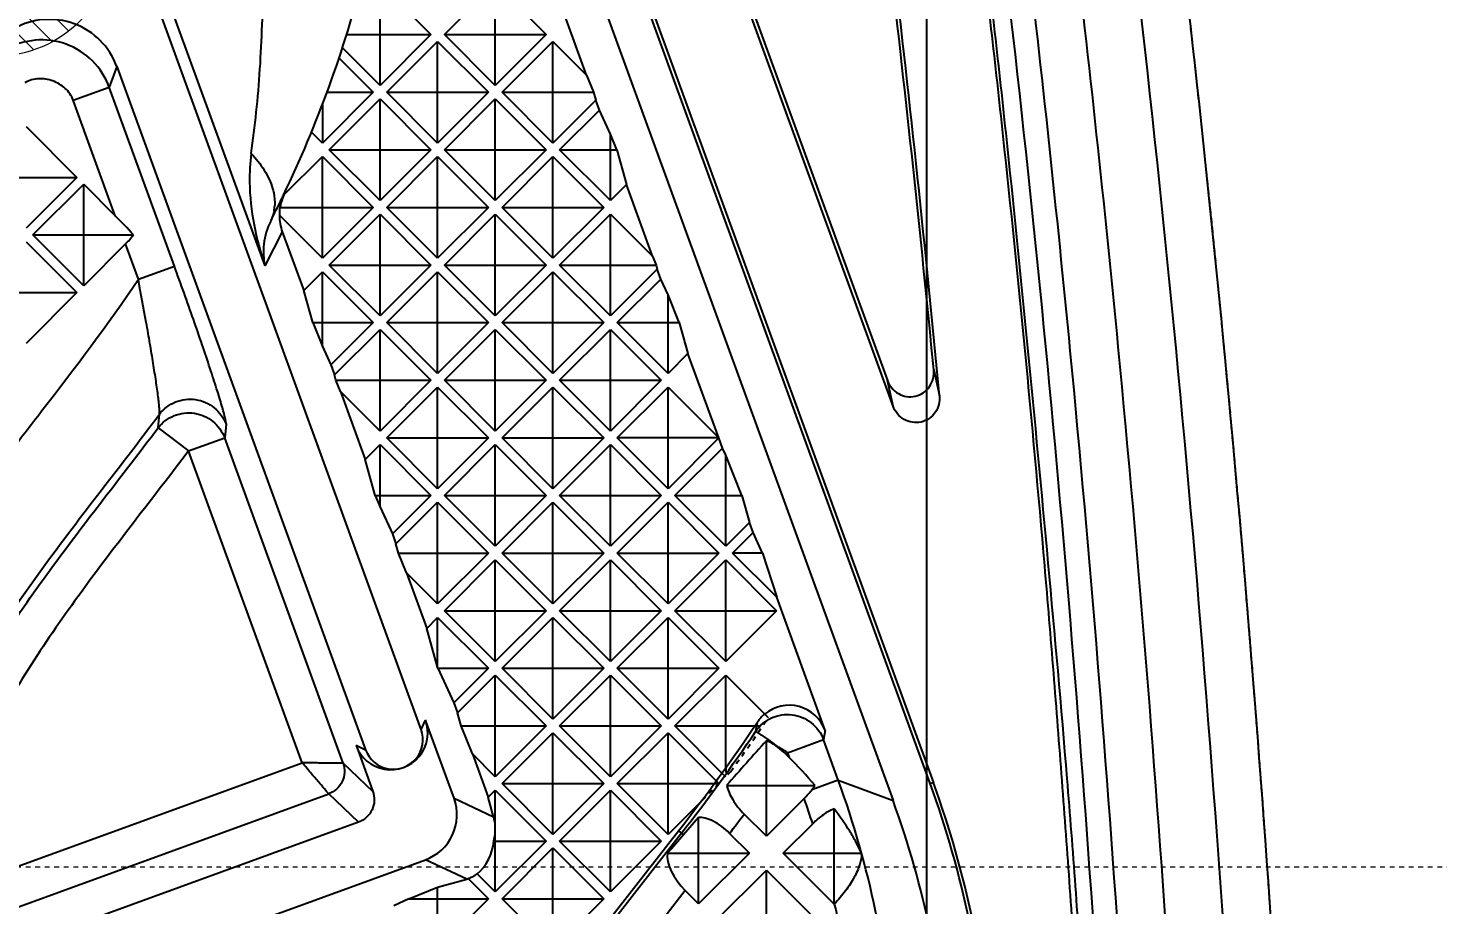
# Model space of a CAD drawing. Header units: millimetres. Extents: x 2089 to 2530, y 1631 to 2074.
# Drawn here: x 2273.68 to 2303.24, y 1834.78 to 1853.16 of the extents above; entities that cross this region are included whole.
import ezdxf

# ---------------------------------------------------------------- set-up
doc = ezdxf.new("R2010")
doc.units = ezdxf.units.MM
doc.linetypes.add('CENTER', pattern=[0.6, 0.375, -0.075, 0.075, -0.075])
doc.linetypes.add('HIDDEN', pattern=[0.2, 0.1, -0.1])
doc.layers.add('cool', color=153, linetype='HIDDEN', lineweight=9)
doc.layers.add('epin', color=13, linetype='Continuous', lineweight=9)
doc.layers.add('DEFAULT_2', color=8, linetype='HIDDEN')
doc.styles.get("Standard").update_dxf_attribs({"font": 'arial.ttf'})
doc.styles.add('TXT05', font='txt.shx', dxfattribs={"width": 0.5, "bigfont": 'gbcbig.shx'})
doc.dimstyles.new('副本 ISO-25-1', dxfattribs={"dimtxt": 5, "dimasz": 5, "dimexe": 0, "dimexo": 0, "dimgap": 0, "dimtad": 1, "dimtxsty": 'Standard', "dimcen": 0, "dimclrd": 4, "dimclre": 4, "dimclrt": 6, "dimazin": 0, "dimtfac": 1, "dimtofl": 0, "dimtmove": 0, "dimatfit": 3, "dimfxl": 0, "dimarcsym": 0})

# ---------------------------------------------------------------- blocks, each defined once
blk = doc.blocks.new('epin_ejp_5')
at = {"layer": 'epin'}
h = blk.add_hatch(dxfattribs=at)
h.set_pattern_fill('_ANSI31', color=123, scale=0.125, angle=90, style=0)
h.set_pattern_definition([(135, (997.232, -920.25403), (-0.280633, -0.280633), [])])
h.paths.add_polyline_path([(0, 2.5, 0.414214), (-2.5, 0), (0, 0)])
h.paths.add_polyline_path([(2.5, 0), (0, 0), (0, -2.5, 0.414214)])
at = {"layer": 'epin', "color": 1, "linetype": 'CENTER', "ltscale": 0.155494}
for p, q in [((0, -2.75), (0, 2.75)), ((-2.75, 0), (2.75, 0))]:
    blk.add_line(p, q, dxfattribs=at)
at = {"layer": 'epin'}
blk.add_circle((0, 0), 2.5, dxfattribs=at)
at = {"layer": 'epin', "color": 6, "style": 'TXT05', "width": 0.5}
blk.add_text('%%c5', height=1.75, dxfattribs=at).set_placement((0.1, 0.25))
blk = doc.blocks.new('3')
at = {"layer": 'cool', "ltscale": 0.932966}
blk.add_line((14.18, -452.331), (175.52, -452.331), dxfattribs=at)
blk = doc.blocks.new('*D112')
at = {"color": 4, "linetype": 'Continuous', "lineweight": -2, "transparency": 16777216}
for p, q in [((2271.884, 1855.077), (2330.286, 1855.077)), ((2330.286, 1855.077), (2340.286, 1849.8)), ((2340.286, 1849.8), (2359.434, 1849.8))]:
    blk.add_line(p, q, dxfattribs=at)
at = {"layer": 'Defpoints', "color": 0, "transparency": 16777216}
for p in [(2248.301, 1863.577), (2271.884, 1855.077), (2350.286, 1849.8)]:
    blk.add_point(p, dxfattribs=at)
at = {"color": 6, "transparency": 16777216, "insert": (2354.86, 1852.805), "char_height": 5, "attachment_point": 5}
blk.add_mtext('8,5', dxfattribs=at)
blk = doc.blocks.new('*D113')
at = {"color": 4, "linetype": 'Continuous', "lineweight": -2, "transparency": 16777216}
blk.add_line((2310.745, 1831.577), (2357.394, 1831.577), dxfattribs=at)
at = {"layer": 'Defpoints', "color": 0, "transparency": 16777216}
for p in [(2248.301, 1863.577), (2310.745, 1831.577), (2350.286, 1831.577)]:
    blk.add_point(p, dxfattribs=at)
at = {"color": 6, "transparency": 16777216, "insert": (2353.84, 1834.131), "char_height": 5, "attachment_point": 5}
blk.add_mtext('32', dxfattribs=at)
blk = doc.blocks.new('*D114')
at = {"color": 4, "linetype": 'Continuous', "lineweight": -2, "transparency": 16777216}
blk.add_line((2262.297, 1816.671), (2366.395, 1816.671), dxfattribs=at)
at = {"layer": 'Defpoints', "color": 0, "transparency": 16777216}
for p in [(2248.301, 1863.577), (2262.297, 1816.671), (2350.286, 1816.671)]:
    blk.add_point(p, dxfattribs=at)
at = {"color": 6, "transparency": 16777216, "insert": (2358.341, 1819.676), "char_height": 5, "attachment_point": 5}
blk.add_mtext('46,91', dxfattribs=at)
blk = doc.blocks.new('*D115')
at = {"color": 4, "linetype": 'Continuous', "lineweight": -2, "transparency": 16777216}
for p, q in [((2295.255, 1812.953), (2330.286, 1812.953)), ((2330.286, 1812.953), (2340.286, 1809.309)), ((2340.286, 1809.309), (2367.108, 1809.309))]:
    blk.add_line(p, q, dxfattribs=at)
at = {"layer": 'Defpoints', "color": 0, "transparency": 16777216}
for p in [(2248.301, 1863.577), (2295.255, 1812.953), (2350.286, 1809.309)]:
    blk.add_point(p, dxfattribs=at)
at = {"color": 6, "transparency": 16777216, "insert": (2358.697, 1812.314), "char_height": 5, "attachment_point": 5}
blk.add_mtext('50,62', dxfattribs=at)
blk = doc.blocks.new('*D116')
at = {"color": 4, "linetype": 'Continuous', "lineweight": -2, "transparency": 16777216}
blk.add_line((2290.511, 1800.174), (2363.281, 1800.174), dxfattribs=at)
at = {"layer": 'Defpoints', "color": 0, "transparency": 16777216}
for p in [(2248.301, 1863.577), (2290.511, 1800.174), (2350.286, 1800.174)]:
    blk.add_point(p, dxfattribs=at)
at = {"color": 6, "transparency": 16777216, "insert": (2356.784, 1803.179), "char_height": 5, "attachment_point": 5}
blk.add_mtext('63,4', dxfattribs=at)
blk = doc.blocks.new('*D117')
at = {"color": 4, "linetype": 'Continuous', "lineweight": -2, "transparency": 16777216}
blk.add_line((2251.051, 1791.891), (2367.128, 1791.891), dxfattribs=at)
at = {"layer": 'Defpoints', "color": 0, "transparency": 16777216}
for p in [(2248.301, 1863.577), (2251.051, 1791.891), (2350.286, 1791.891)]:
    blk.add_point(p, dxfattribs=at)
at = {"color": 6, "transparency": 16777216, "insert": (2358.707, 1794.896), "char_height": 5, "attachment_point": 5}
blk.add_mtext('71,69', dxfattribs=at)
blk = doc.blocks.new('*D118')
at = {"color": 4, "linetype": 'Continuous', "lineweight": -2, "transparency": 16777216}
for p, q in [((2276.562, 1791.129), (2330.286, 1791.129)), ((2330.286, 1791.129), (2340.286, 1785.096)), ((2340.286, 1785.096), (2367.155, 1785.096))]:
    blk.add_line(p, q, dxfattribs=at)
at = {"layer": 'Defpoints', "color": 0, "transparency": 16777216}
for p in [(2248.301, 1863.577), (2276.562, 1791.129), (2350.286, 1785.096)]:
    blk.add_point(p, dxfattribs=at)
at = {"color": 6, "transparency": 16777216, "insert": (2358.721, 1788.101), "char_height": 5, "attachment_point": 5}
blk.add_mtext('72,45', dxfattribs=at)
blk = doc.blocks.new('*D119')
at = {"color": 4, "linetype": 'Continuous', "lineweight": -2, "transparency": 16777216}
for p, q in [((2260.938, 1789.003), (2330.286, 1789.003)), ((2330.286, 1789.003), (2340.286, 1778.245)), ((2340.286, 1778.245), (2367.118, 1778.245))]:
    blk.add_line(p, q, dxfattribs=at)
at = {"layer": 'Defpoints', "color": 0, "transparency": 16777216}
for p in [(2248.301, 1863.577), (2260.938, 1789.003), (2350.286, 1778.245)]:
    blk.add_point(p, dxfattribs=at)
at = {"color": 6, "transparency": 16777216, "insert": (2358.702, 1781.24), "char_height": 5, "attachment_point": 5}
blk.add_mtext('74,57', dxfattribs=at)
blk = doc.blocks.new('*D120')
at = {"color": 4, "linetype": 'Continuous', "lineweight": -2, "transparency": 16777216}
blk.add_line((2270.301, 1764.577), (2357.459, 1764.577), dxfattribs=at)
at = {"layer": 'Defpoints', "color": 0, "transparency": 16777216}
for p in [(2248.301, 1863.577), (2270.301, 1764.577), (2350.286, 1764.577)]:
    blk.add_point(p, dxfattribs=at)
at = {"color": 6, "transparency": 16777216, "insert": (2353.873, 1767.13), "char_height": 5, "attachment_point": 5}
blk.add_mtext('99', dxfattribs=at)
blk = doc.blocks.new('*D121')
at = {"color": 4, "linetype": 'Continuous', "lineweight": -2, "transparency": 16777216}
blk.add_line((2321.607, 1749.577), (2360.842, 1749.577), dxfattribs=at)
at = {"layer": 'Defpoints', "color": 0, "transparency": 16777216}
for p in [(2248.301, 1863.577), (2321.607, 1749.577), (2350.286, 1749.577)]:
    blk.add_point(p, dxfattribs=at)
at = {"color": 6, "transparency": 16777216, "insert": (2355.564, 1752.087), "char_height": 5, "attachment_point": 5}
blk.add_mtext('114', dxfattribs=at)
blk = doc.blocks.new('*D122')
at = {"color": 4, "linetype": 'Continuous', "lineweight": -2, "transparency": 16777216}
blk.add_line((2324.901, 1733.577), (2360.846, 1733.577), dxfattribs=at)
at = {"layer": 'Defpoints', "color": 0, "transparency": 16777216}
for p in [(2248.301, 1863.577), (2324.901, 1733.577), (2350.286, 1733.577)]:
    blk.add_point(p, dxfattribs=at)
at = {"color": 6, "transparency": 16777216, "insert": (2355.566, 1736.132), "char_height": 5, "attachment_point": 5}
blk.add_mtext('130', dxfattribs=at)
blk = doc.blocks.new('*D85')
at = {"color": 4, "linetype": 'Continuous', "lineweight": -2, "transparency": 16777216}
blk.add_line((2292.521, 1859.356), (2292.521, 1692.341), dxfattribs=at)
at = {"layer": 'Defpoints', "color": 0, "transparency": 16777216}
for p in [(2248.301, 1863.577), (2292.521, 1859.356), (2292.521, 1709.364)]:
    blk.add_point(p, dxfattribs=at)
at = {"color": 6, "transparency": 16777216, "insert": (2289.516, 1700.853), "char_height": 5, "attachment_point": 5, "rotation": 90}
blk.add_mtext('44,22', dxfattribs=at)
blk = doc.blocks.new('*D87')
at = {"color": 4, "linetype": 'Continuous', "lineweight": -2, "transparency": 16777216}
for p, q in [((2293.526, 1812.016), (2293.526, 1729.364)), ((2293.526, 1729.364), (2301.15, 1719.364)), ((2301.15, 1719.364), (2301.15, 1692.29))]:
    blk.add_line(p, q, dxfattribs=at)
at = {"layer": 'Defpoints', "color": 0, "transparency": 16777216}
for p in [(2248.301, 1863.577), (2293.526, 1812.016), (2301.15, 1709.364)]:
    blk.add_point(p, dxfattribs=at)
at = {"color": 6, "transparency": 16777216, "insert": (2298.145, 1700.827), "char_height": 5, "attachment_point": 5, "rotation": 90}
blk.add_mtext('45,23', dxfattribs=at)
blk = doc.blocks.new('*D88')
at = {"color": 4, "linetype": 'Continuous', "lineweight": -2, "transparency": 16777216}
for p, q in [((2290.511, 1798.296), (2290.511, 1729.364)), ((2290.511, 1729.364), (2287.247, 1719.364)), ((2287.247, 1719.364), (2287.247, 1693.255))]:
    blk.add_line(p, q, dxfattribs=at)
at = {"layer": 'Defpoints', "color": 0, "transparency": 16777216}
for p in [(2248.301, 1863.577), (2290.511, 1798.296), (2287.247, 1709.364)]:
    blk.add_point(p, dxfattribs=at)
at = {"color": 6, "transparency": 16777216, "insert": (2284.242, 1701.31), "char_height": 5, "attachment_point": 5, "rotation": 90}
blk.add_mtext('42,21', dxfattribs=at)
blk = doc.blocks.new('*D129')
at = {"color": 4, "linetype": 'Continuous', "lineweight": -2, "transparency": 16777216}
for p, q in [((2273.262, 1791.129), (2273.262, 1729.364)), ((2273.262, 1729.364), (2281.678, 1719.364)), ((2281.678, 1719.364), (2281.678, 1692.41))]:
    blk.add_line(p, q, dxfattribs=at)
at = {"layer": 'Defpoints', "color": 0, "transparency": 16777216}
for p in [(2248.301, 1863.577), (2273.262, 1791.129), (2281.678, 1709.364)]:
    blk.add_point(p, dxfattribs=at)
at = {"color": 6, "transparency": 16777216, "insert": (2278.674, 1700.887), "char_height": 5, "attachment_point": 5, "rotation": 90}
blk.add_mtext('24,96', dxfattribs=at)
blk = doc.blocks.new('*D89')
at = {"color": 4, "linetype": 'Continuous', "lineweight": -2, "transparency": 16777216}
blk.add_line((2318.301, 1726.977), (2318.301, 1701.815), dxfattribs=at)
at = {"layer": 'Defpoints', "color": 0, "transparency": 16777216}
for p in [(2248.301, 1863.577), (2318.301, 1726.977), (2318.301, 1708.919)]:
    blk.add_point(p, dxfattribs=at)
at = {"color": 6, "transparency": 16777216, "insert": (2315.748, 1705.367), "char_height": 5, "attachment_point": 5, "rotation": 90}
blk.add_mtext('70', dxfattribs=at)

msp = doc.modelspace()

# ---------------------------------------------------------------- linework, layer by layer
at = {"color": 7, "linetype": 'Continuous'}
for p, q in [((2291.82, 1845.238), (2280.745, 1875.666)), ((2280.811, 1875.69), (2291.698, 1845.778)), ((2292.595, 1837.326), (2278.893, 1874.972)), ((2278.959, 1874.996), (2292.664, 1837.34)), ((2278.09, 1874.679), (2291.817, 1836.966)), ((2273.269, 1862.954), (2278.647, 1848.179)), ((2281.923, 1838.46), (2273.025, 1862.909)), ((2281.06, 1851.964), (2281.06, 1854.096)), ((2281.06, 1854.096), (2282.126, 1853.03)), ((2282.41, 1853.03), (2283.476, 1854.096)), ((2283.476, 1851.964), (2283.476, 1854.096)), ((2283.476, 1854.096), (2284.542, 1853.03)), ((2285.392, 1852.18), (2284.938, 1853.427)), ((2280.361, 1853.03), (2282.126, 1853.03)), ((2282.126, 1853.03), (2281.06, 1851.964)), ((2282.41, 1853.03), (2284.542, 1853.03)), ((2283.476, 1851.964), (2282.41, 1853.03)), ((2284.542, 1853.03), (2283.476, 1851.964)), ((2281.06, 1851.964), (2280.272, 1852.752)), ((2281.202, 1851.822), (2282.268, 1852.888)), ((2282.268, 1850.756), (2282.268, 1852.888)), ((2282.268, 1852.888), (2283.334, 1851.822)), ((2283.618, 1851.822), (2284.684, 1852.888)), ((2284.684, 1850.756), (2284.684, 1852.888)), ((2284.684, 1852.888), (2285.392, 1852.18)), ((2275.541, 1852.359), (2275.383, 1851.928)), ((2275.541, 1852.358), (2280.754, 1838.035)), ((2280.202, 1852.538), (2280.917, 1851.822)), ((2285.392, 1852.18), (2285.536, 1851.822)), ((2274.628, 1851.653), (2275.383, 1851.928)), ((2276.748, 1848.177), (2275.383, 1851.928)), ((2280.917, 1851.822), (2279.852, 1850.756)), ((2279.95, 1851.822), (2280.917, 1851.822)), ((2281.202, 1851.822), (2283.334, 1851.822)), ((2282.268, 1850.756), (2281.202, 1851.822)), ((2283.334, 1851.822), (2282.268, 1850.756)), ((2283.618, 1851.822), (2285.536, 1851.822)), ((2284.684, 1850.756), (2283.618, 1851.822)), ((2285.536, 1851.822), (2285.583, 1851.655)), ((2275.509, 1849.232), (2274.628, 1851.653)), ((2279.852, 1851.561), (2279.852, 1850.756)), ((2279.994, 1850.614), (2281.06, 1851.68)), ((2281.06, 1849.548), (2281.06, 1851.68)), ((2281.06, 1851.68), (2282.126, 1850.614)), ((2282.41, 1850.614), (2283.476, 1851.68)), ((2283.476, 1849.548), (2283.476, 1851.68)), ((2283.476, 1851.68), (2284.542, 1850.614)), ((2285.583, 1851.655), (2284.684, 1850.756)), ((2284.826, 1850.614), (2285.659, 1851.447)), ((2285.659, 1851.447), (2285.583, 1851.655)), ((2285.892, 1850.94), (2285.659, 1851.447)), ((2273.639, 1851.102), (2274.705, 1850.036)), ((2279.852, 1850.756), (2279.623, 1850.984)), ((2285.892, 1849.548), (2285.892, 1850.94)), ((2286.024, 1850.614), (2285.892, 1850.94)), ((2279.994, 1850.614), (2282.126, 1850.614)), ((2281.06, 1849.548), (2279.994, 1850.614)), ((2282.126, 1850.614), (2281.06, 1849.548)), ((2282.41, 1850.614), (2284.542, 1850.614)), ((2283.476, 1849.548), (2282.41, 1850.614)), ((2284.542, 1850.614), (2283.476, 1849.548)), ((2284.826, 1850.614), (2286.024, 1850.614)), ((2285.892, 1849.548), (2284.826, 1850.614)), ((2286.024, 1850.614), (2286.228, 1849.884)), ((2279.035, 1849.661), (2279.852, 1850.472)), ((2279.852, 1848.34), (2279.852, 1850.472)), ((2279.852, 1850.472), (2280.917, 1849.406)), ((2281.202, 1849.406), (2282.268, 1850.472)), ((2282.268, 1848.34), (2282.268, 1850.472)), ((2282.268, 1850.472), (2283.334, 1849.406)), ((2283.618, 1849.406), (2284.684, 1850.472)), ((2284.684, 1848.34), (2284.684, 1850.472)), ((2284.684, 1850.472), (2285.75, 1849.406)), ((2272.573, 1850.036), (2274.705, 1850.036)), ((2274.705, 1850.036), (2273.639, 1848.97)), ((2273.782, 1848.828), (2274.847, 1849.894)), ((2274.847, 1847.762), (2274.847, 1849.894)), ((2274.847, 1849.894), (2275.509, 1849.232)), ((2286.228, 1849.884), (2285.892, 1849.548)), ((2286.775, 1848.381), (2286.228, 1849.884)), ((2278.96, 1849.406), (2280.917, 1849.406)), ((2280.917, 1849.406), (2279.852, 1848.34)), ((2281.202, 1849.406), (2283.334, 1849.406)), ((2282.268, 1848.34), (2281.202, 1849.406)), ((2283.334, 1849.406), (2282.268, 1848.34)), ((2283.618, 1849.406), (2285.75, 1849.406)), ((2284.684, 1848.34), (2283.618, 1849.406)), ((2285.75, 1849.406), (2284.684, 1848.34)), ((2279.852, 1848.34), (2278.951, 1849.241)), ((2279.994, 1848.198), (2281.06, 1849.264)), ((2281.06, 1847.132), (2281.06, 1849.264)), ((2281.06, 1849.264), (2282.126, 1848.198)), ((2282.41, 1848.198), (2283.476, 1849.264)), ((2283.476, 1847.132), (2283.476, 1849.264)), ((2283.476, 1849.264), (2284.542, 1848.198)), ((2284.826, 1848.198), (2285.892, 1849.264)), ((2285.892, 1847.132), (2285.892, 1849.264)), ((2285.892, 1849.264), (2286.775, 1848.381)), ((2273.782, 1848.828), (2275.892, 1848.828)), ((2274.847, 1847.762), (2273.782, 1848.828)), ((2279.012, 1848.897), (2278.647, 1848.179)), ((2279.012, 1848.897), (2279.46, 1847.665)), ((2273.639, 1848.686), (2274.705, 1847.62)), ((2275.725, 1848.64), (2274.847, 1847.762)), ((2275.993, 1847.902), (2275.725, 1848.64)), ((2275.993, 1847.902), (2276.748, 1848.177)), ((2279.994, 1848.198), (2282.126, 1848.198)), ((2281.06, 1847.132), (2279.994, 1848.198)), ((2282.126, 1848.198), (2281.06, 1847.132)), ((2282.41, 1848.198), (2284.542, 1848.198)), ((2283.476, 1847.132), (2282.41, 1848.198)), ((2284.542, 1848.198), (2283.476, 1847.132)), ((2284.826, 1848.198), (2286.849, 1848.198)), ((2285.892, 1847.132), (2284.826, 1848.198)), ((2286.775, 1848.381), (2286.849, 1848.198)), ((2286.849, 1848.198), (2286.873, 1848.113)), ((2279.46, 1847.665), (2279.852, 1848.056)), ((2279.852, 1846.488), (2279.852, 1848.056)), ((2279.852, 1848.056), (2280.917, 1846.99)), ((2281.202, 1846.99), (2282.268, 1848.056)), ((2282.268, 1845.924), (2282.268, 1848.056)), ((2282.268, 1848.056), (2283.334, 1846.99)), ((2283.618, 1846.99), (2284.684, 1848.056)), ((2284.684, 1845.924), (2284.684, 1848.056)), ((2284.684, 1848.056), (2285.75, 1846.99)), ((2286.873, 1848.113), (2285.892, 1847.132)), ((2286.034, 1846.99), (2286.948, 1847.904)), ((2286.948, 1847.904), (2286.873, 1848.113)), ((2287.1, 1847.575), (2286.948, 1847.904)), ((2272.573, 1847.62), (2274.705, 1847.62)), ((2274.705, 1847.62), (2273.639, 1846.554)), ((2279.649, 1846.99), (2279.46, 1847.665)), ((2287.1, 1845.924), (2287.1, 1847.575)), ((2287.336, 1846.99), (2287.1, 1847.575)), ((2279.649, 1846.99), (2280.917, 1846.99)), ((2279.649, 1846.99), (2279.852, 1846.488)), ((2280.917, 1846.99), (2280.029, 1846.102)), ((2281.202, 1846.99), (2283.334, 1846.99)), ((2282.268, 1845.924), (2281.202, 1846.99)), ((2283.334, 1846.99), (2282.268, 1845.924)), ((2283.618, 1846.99), (2285.75, 1846.99)), ((2284.684, 1845.924), (2283.618, 1846.99)), ((2285.75, 1846.99), (2284.684, 1845.924)), ((2286.034, 1846.99), (2287.336, 1846.99)), ((2287.1, 1845.924), (2286.034, 1846.99)), ((2287.336, 1846.99), (2287.517, 1846.341)), ((2280.105, 1845.893), (2281.06, 1846.848)), ((2281.06, 1844.716), (2281.06, 1846.848)), ((2281.06, 1846.848), (2282.126, 1845.782)), ((2282.41, 1845.782), (2283.476, 1846.848)), ((2283.476, 1844.716), (2283.476, 1846.848)), ((2283.476, 1846.848), (2284.542, 1845.782)), ((2284.826, 1845.782), (2285.892, 1846.848)), ((2285.892, 1844.716), (2285.892, 1846.848)), ((2285.892, 1846.848), (2286.958, 1845.782)), ((2279.852, 1846.488), (2280.029, 1846.102)), ((2287.517, 1846.341), (2287.1, 1845.924)), ((2288.162, 1844.575), (2287.517, 1846.341)), ((2280.029, 1846.102), (2280.105, 1845.893)), ((2280.136, 1845.782), (2280.105, 1845.893)), ((2292.67, 1845.998), (2292.792, 1845.457)), ((2280.136, 1845.782), (2282.126, 1845.782)), ((2280.233, 1845.543), (2280.136, 1845.782)), ((2281.06, 1844.716), (2280.233, 1845.543)), ((2280.233, 1845.543), (2280.75, 1844.122)), ((2282.126, 1845.782), (2281.06, 1844.716)), ((2281.202, 1844.574), (2282.268, 1845.64)), ((2282.268, 1843.508), (2282.268, 1845.64)), ((2282.268, 1845.64), (2283.334, 1844.574)), ((2282.41, 1845.782), (2284.542, 1845.782)), ((2283.476, 1844.716), (2282.41, 1845.782)), ((2284.542, 1845.782), (2283.476, 1844.716)), ((2283.618, 1844.574), (2284.684, 1845.64)), ((2284.684, 1843.508), (2284.684, 1845.64)), ((2284.684, 1845.64), (2285.75, 1844.574)), ((2284.826, 1845.782), (2286.958, 1845.782)), ((2285.892, 1844.716), (2284.826, 1845.782)), ((2286.958, 1845.782), (2285.892, 1844.716)), ((2286.034, 1844.574), (2287.1, 1845.64)), ((2287.1, 1843.508), (2287.1, 1845.64)), ((2287.1, 1845.64), (2288.162, 1844.575)), ((2291.82, 1845.238), (2291.698, 1845.778)), ((2276.407, 1844.783), (2276.434, 1845.068)), ((2276.407, 1844.783), (2277.048, 1844.299)), ((2277.831, 1844.861), (2277.803, 1844.574)), ((2277.048, 1844.299), (2277.803, 1844.574)), ((2280.286, 1837.75), (2277.803, 1844.574)), ((2280.75, 1844.122), (2281.06, 1844.432)), ((2281.06, 1843.122), (2281.06, 1844.432)), ((2281.06, 1844.432), (2282.126, 1843.366)), ((2281.202, 1844.574), (2283.334, 1844.574)), ((2282.268, 1843.508), (2281.202, 1844.574)), ((2283.334, 1844.574), (2282.268, 1843.508)), ((2282.41, 1843.366), (2283.476, 1844.432)), ((2283.476, 1842.3), (2283.476, 1844.432)), ((2283.476, 1844.432), (2284.542, 1843.366)), ((2283.618, 1844.574), (2285.75, 1844.574)), ((2284.684, 1843.508), (2283.618, 1844.574)), ((2285.75, 1844.574), (2284.684, 1843.508)), ((2284.826, 1843.366), (2285.892, 1844.432)), ((2285.892, 1842.3), (2285.892, 1844.432)), ((2285.892, 1844.432), (2286.958, 1843.366)), ((2288.163, 1844.576), (2286.034, 1844.574)), ((2287.1, 1843.508), (2286.034, 1844.574)), ((2288.162, 1844.575), (2287.1, 1843.508)), ((2287.242, 1843.366), (2288.238, 1844.361)), ((2288.238, 1844.361), (2288.162, 1844.575)), ((2288.308, 1844.209), (2288.238, 1844.361)), ((2279.428, 1837.759), (2277.048, 1844.299)), ((2280.961, 1843.366), (2280.75, 1844.122)), ((2288.308, 1842.3), (2288.308, 1844.209)), ((2288.648, 1843.366), (2288.308, 1844.209)), ((2280.961, 1843.366), (2282.126, 1843.366)), ((2280.961, 1843.366), (2281.06, 1843.122)), ((2282.126, 1843.366), (2281.319, 1842.559)), ((2281.395, 1842.35), (2282.268, 1843.223)), ((2282.268, 1841.091), (2282.268, 1843.223)), ((2282.268, 1843.223), (2283.334, 1842.157)), ((2282.41, 1843.366), (2284.542, 1843.366)), ((2283.476, 1842.3), (2282.41, 1843.366)), ((2284.542, 1843.366), (2283.476, 1842.3)), ((2283.618, 1842.157), (2284.684, 1843.223)), ((2284.684, 1841.091), (2284.684, 1843.223)), ((2284.684, 1843.223), (2285.75, 1842.157)), ((2284.826, 1843.366), (2286.958, 1843.366)), ((2285.892, 1842.3), (2284.826, 1843.366)), ((2286.958, 1843.366), (2285.892, 1842.3)), ((2286.034, 1842.157), (2287.1, 1843.223)), ((2287.1, 1841.091), (2287.1, 1843.223)), ((2287.1, 1843.223), (2288.166, 1842.157)), ((2287.242, 1843.366), (2288.648, 1843.366)), ((2288.308, 1842.3), (2287.242, 1843.366)), ((2288.648, 1843.366), (2288.807, 1842.798)), ((2281.06, 1843.122), (2281.319, 1842.559)), ((2281.319, 1842.559), (2281.395, 1842.35)), ((2288.807, 1842.798), (2288.308, 1842.3)), ((2288.45, 1842.157), (2288.883, 1842.59)), ((2288.883, 1842.59), (2288.807, 1842.798)), ((2289.082, 1842.157), (2288.883, 1842.59)), ((2281.449, 1842.157), (2281.395, 1842.35)), ((2281.449, 1842.157), (2283.334, 1842.157)), ((2281.615, 1841.744), (2281.449, 1842.157)), ((2283.334, 1842.157), (2282.268, 1841.091)), ((2282.41, 1840.949), (2283.476, 1842.015)), ((2283.476, 1839.883), (2283.476, 1842.015)), ((2283.476, 1842.015), (2284.542, 1840.949)), ((2283.618, 1842.157), (2285.75, 1842.157)), ((2284.684, 1841.091), (2283.618, 1842.157)), ((2285.75, 1842.157), (2284.684, 1841.091)), ((2284.826, 1840.949), (2285.892, 1842.015)), ((2285.892, 1839.883), (2285.892, 1842.015)), ((2285.892, 1842.015), (2286.958, 1840.949)), ((2286.034, 1842.157), (2288.166, 1842.157)), ((2287.1, 1841.091), (2286.034, 1842.157)), ((2288.166, 1842.157), (2287.1, 1841.091)), ((2287.242, 1840.949), (2288.308, 1842.015)), ((2288.308, 1839.883), (2288.308, 1842.015)), ((2288.308, 1842.015), (2289.374, 1840.949)), ((2289.082, 1842.157), (2288.45, 1842.157)), ((2289.378, 1841.23), (2288.45, 1842.157)), ((2289.082, 1842.157), (2289.378, 1841.23)), ((2282.268, 1841.091), (2281.615, 1841.744)), ((2281.615, 1841.744), (2282.039, 1840.579)), ((2290.394, 1838.438), (2289.378, 1841.23)), ((2282.039, 1840.579), (2282.268, 1840.807)), ((2282.268, 1839.763), (2282.268, 1840.807)), ((2282.268, 1840.807), (2283.334, 1839.741)), ((2282.41, 1840.949), (2284.542, 1840.949)), ((2283.476, 1839.883), (2282.41, 1840.949)), ((2284.542, 1840.949), (2283.476, 1839.883)), ((2283.618, 1839.741), (2284.684, 1840.807)), ((2284.684, 1838.675), (2284.684, 1840.807)), ((2284.684, 1840.807), (2285.75, 1839.741)), ((2284.826, 1840.949), (2286.958, 1840.949)), ((2285.892, 1839.883), (2284.826, 1840.949)), ((2286.958, 1840.949), (2285.892, 1839.883)), ((2286.034, 1839.741), (2287.1, 1840.807)), ((2287.1, 1838.675), (2287.1, 1840.807)), ((2287.1, 1840.807), (2288.166, 1839.741)), ((2287.242, 1840.949), (2289.374, 1840.949)), ((2288.308, 1839.883), (2287.242, 1840.949)), ((2289.374, 1840.949), (2288.308, 1839.883)), ((2282.268, 1839.763), (2282.039, 1840.579)), ((2282.275, 1839.741), (2282.268, 1839.763)), ((2282.275, 1839.741), (2283.334, 1839.741)), ((2282.275, 1839.741), (2282.608, 1839.016)), ((2283.334, 1839.741), (2282.608, 1839.016)), ((2283.618, 1839.741), (2285.75, 1839.741)), ((2284.684, 1838.675), (2283.618, 1839.741)), ((2285.75, 1839.741), (2284.684, 1838.675)), ((2286.034, 1839.741), (2288.166, 1839.741)), ((2287.1, 1838.675), (2286.034, 1839.741)), ((2288.166, 1839.741), (2287.1, 1838.675)), ((2282.684, 1838.807), (2283.476, 1839.599)), ((2283.476, 1837.467), (2283.476, 1839.599)), ((2283.476, 1839.599), (2284.542, 1838.533)), ((2284.826, 1838.533), (2285.892, 1839.599)), ((2285.892, 1837.467), (2285.892, 1839.599)), ((2285.892, 1839.599), (2286.958, 1838.533)), ((2287.242, 1838.533), (2288.308, 1839.599)), ((2288.308, 1837.654), (2288.308, 1839.599)), ((2288.308, 1839.599), (2289.126, 1838.781)), ((2282.608, 1839.016), (2282.684, 1838.807)), ((2282.761, 1838.533), (2282.684, 1838.807)), ((2281.923, 1838.46), (2282.015, 1838.657)), ((2282.613, 1837.015), (2282.015, 1838.657)), ((2282.761, 1838.533), (2284.542, 1838.533)), ((2282.998, 1837.945), (2282.761, 1838.533)), ((2284.542, 1838.533), (2283.476, 1837.467)), ((2284.826, 1838.533), (2286.958, 1838.533)), ((2285.892, 1837.467), (2284.826, 1838.533)), ((2286.958, 1838.533), (2285.892, 1837.467)), ((2287.242, 1838.533), (2288.919, 1838.533)), ((2288.23, 1837.545), (2287.242, 1838.533)), ((2288.939, 1838.423), (2288.972, 1838.611)), ((2290.394, 1838.438), (2290.359, 1838.246)), ((2280.557, 1838.127), (2280.754, 1838.035)), ((2280.557, 1838.127), (2280.909, 1837.16)), ((2283.618, 1837.325), (2284.684, 1838.391)), ((2284.684, 1836.259), (2284.684, 1838.391)), ((2284.684, 1838.391), (2285.75, 1837.325)), ((2286.034, 1837.325), (2287.1, 1838.391)), ((2287.1, 1836.259), (2287.1, 1838.391)), ((2287.1, 1838.391), (2288.111, 1837.38)), ((2289.161, 1836.22), (2289.161, 1838.224)), ((2289.604, 1837.972), (2290.359, 1838.246)), ((2290.668, 1837.397), (2290.359, 1838.246)), ((2283.476, 1837.467), (2282.998, 1837.945)), ((2282.998, 1837.945), (2283.329, 1837.036)), ((2289.579, 1837.934), (2289.604, 1837.972)), ((2289.579, 1837.934), (2289.641, 1837.872)), ((2289.604, 1837.972), (2289.641, 1837.872)), ((2272.921, 1835.39), (2279.428, 1837.759)), ((2280.286, 1837.75), (2280.909, 1837.16)), ((2283.618, 1837.325), (2285.75, 1837.325)), ((2284.684, 1836.259), (2283.618, 1837.325)), ((2285.75, 1837.325), (2284.684, 1836.259)), ((2286.034, 1837.325), (2288.071, 1837.325)), ((2287.1, 1836.259), (2286.034, 1837.325)), ((2288.329, 1837.286), (2290.183, 1837.286)), ((2290.668, 1837.397), (2290.116, 1837.196)), ((2290.668, 1837.397), (2291.817, 1836.966)), ((2292.664, 1837.34), (2292.595, 1837.326)), ((2273.195, 1834.637), (2279.985, 1837.109)), ((2280.61, 1836.516), (2279.985, 1837.109)), ((2282.613, 1837.015), (2283.443, 1836.628)), ((2283.329, 1837.036), (2283.476, 1837.183)), ((2283.443, 1836.628), (2283.329, 1837.036)), ((2283.476, 1836.433), (2283.476, 1837.183)), ((2283.476, 1837.183), (2284.542, 1836.117)), ((2284.826, 1836.117), (2285.892, 1837.183)), ((2285.892, 1835.051), (2285.892, 1837.183)), ((2285.892, 1837.183), (2286.958, 1836.117)), ((2287.799, 1836.958), (2287.1, 1836.259)), ((2289.953, 1837.012), (2289.161, 1836.22)), ((2289.161, 1836.22), (2288.695, 1836.686)), ((2290.584, 1834.799), (2290.582, 1836.794)), ((2280.61, 1836.516), (2271.307, 1833.13)), ((2287.74, 1836.613), (2287.424, 1836.251)), ((2287.74, 1834.799), (2287.74, 1836.613)), ((2289.516, 1835.864), (2290.134, 1836.482)), ((2280.742, 1827.913), (2287.32, 1836.332)), ((2287.382, 1836.284), (2280.804, 1827.865)), ((2283.446, 1836.117), (2284.542, 1836.117)), ((2283.476, 1835.051), (2283.476, 1836.308)), ((2284.542, 1836.117), (2283.476, 1835.051)), ((2284.826, 1836.117), (2286.958, 1836.117)), ((2285.892, 1835.051), (2284.826, 1836.117)), ((2286.958, 1836.117), (2285.892, 1835.051)), ((2287.32, 1836.332), (2287.424, 1836.251)), ((2288.391, 1836.279), (2288.806, 1835.864)), ((2283.618, 1834.909), (2284.684, 1835.975)), ((2284.684, 1833.843), (2284.684, 1835.975)), ((2284.684, 1835.975), (2285.75, 1834.909)), ((2287.09, 1835.864), (2288.806, 1835.864)), ((2288.806, 1835.864), (2287.74, 1834.799)), ((2289.516, 1835.864), (2291.152, 1835.864)), ((2290.586, 1834.797), (2289.516, 1835.864)), ((2273.201, 1832.521), (2282.013, 1835.728)), ((2282.881, 1835.323), (2282.013, 1835.728)), ((2288.095, 1834.443), (2289.161, 1835.509)), ((2289.161, 1833.377), (2289.161, 1835.509)), ((2289.161, 1835.509), (2290.227, 1834.443)), ((2282.268, 1835.151), (2282.881, 1835.323)), ((2282.911, 1835.332), (2283.334, 1834.909)), ((2283.476, 1835.051), (2283.098, 1835.429)), ((2281.667, 1834.909), (2281.348, 1834.762)), ((2281.667, 1834.909), (2282.268, 1835.151)), ((2281.667, 1834.909), (2283.334, 1834.909)), ((2282.268, 1833.843), (2282.268, 1835.151)), ((2283.334, 1834.909), (2282.268, 1833.843)), ((2287.46, 1835.079), (2282.92, 1829.268)), ((2283.618, 1834.909), (2285.75, 1834.909)), ((2284.684, 1833.843), (2283.618, 1834.909)), ((2285.75, 1834.909), (2284.684, 1833.843)), ((2287.74, 1834.799), (2287.46, 1835.079))]:
    msp.add_line(p, q, dxfattribs=at)
for centre, radius, start, end in [((1900.438, 1808.389), 394.031, 5.47709, 6.72613), ((1900.438, 1808.389), 394.101, 5.39708, 6.73558), ((2256.497, 1860.474), 24.998, 334.3705, 345.6736), ((2274.126, 1851.845), 1.505, 19.9515, 119.3949), ((2273.967, 1851.41), 1.508, 20.068, 120.1894), ((2256.497, 1860.474), 24.998, 332.9904, 334.1906), ((2277.957, 1849.493), 0.896, 349.7808, 356.8892), ((2268.136, 1841.876), 10.416, 41.8735, 44.9355), ((2279.96, 1849.241), 1.009, 180.0344, 200.0047), ((2274.251, 1850.11), 2.082, 315.0667, 321.9947), ((2289.645, 1838.158), 0.812, 129.7909, 146.0749), ((2289.639, 1838.164), 0.803, 19.92, 129.7728), ((2281.286, 1838.391), 0.776, 199.9861, 20.0708), ((2281.339, 1838.247), 0.622, 199.9445, 20.0732), ((2256.415, 1860.478), 39.219, 321.9997, 326.1123), ((2256.415, 1860.478), 39.297, 321.9997, 325.8583), ((2389.249, 1748.581), 134.363, 138.1513, 138.68594), ((2288.463, 1838.498), 2.104, 321.7962, 324.837), ((2271.785, 1830.525), 20.095, 3.6868, 19.9981), ((2272.799, 1830.118), 21.068, 3.6467, 20.0067), ((2272.859, 1830.13), 21.077, 3.6509, 20.0031), ((2281.67, 1836.671), 1.004, 289.9804, 20.0196), ((2288.473, 1838.489), 2.091, 315.0704, 321.8125), ((2271.784, 1830.523), 19.293, 17.9905, 19.6535), ((2272.935, 1830.093), 20.094, 3.6556, 20.0018), ((2256.415, 1860.478), 40.101, 322.8823, 323.6077)]:
    msp.add_arc(centre, radius, start, end, dxfattribs=at)
for centre, major_axis, ratio, start_param, end_param in [((2279.922, 1849.175), (-0.809, 0.601), 0.894478, 6.727577, 6.9058), ((2289.966, 1836.978), (-1.356, 1.598), 0.174176, -1.525784, -1.131051), ((2282.54, 1836.265), (0.589, 0.819), 0.891339, -0.827112, -0.61911), ((2282.385, 1836.338), (1.085, 0.15), 0.881034, -0.186285, -0.056787), ((2282.517, 1836.276), (-0.218, 1.023), 0.886786, -2.706945, -1.910981), ((2282.54, 1836.265), (0.589, 0.819), 0.891339, -1.153947, -0.956611), ((2291.043, 1839.666), (5.081, 5.335), 0.048862, -3.972176, -3.873892), ((2287.709, 1835.398), (-0.551, 0.597), 0.493845, 0.350988, 1.651335), ((2282.585, 1836.244), (1.085, 0.15), 0.881034, -1.417678, -1.389376), ((2282.539, 1836.266), (-0.913, 0.426), 0.998099, 2.385448, 2.595238)]:
    msp.add_ellipse(centre, major_axis=major_axis, ratio=ratio, start_param=start_param, end_param=end_param, dxfattribs=at)
for points, knots in [([(2293.609, 1855.396), (2293.788, 1853.899), (2294.129, 1850.902), (2294.588, 1846.401), (2294.93, 1842.646), (2295.18, 1839.641), (2295.357, 1837.386), (2295.522, 1835.13), (2295.677, 1832.873), (2295.822, 1830.615), (2295.935, 1828.734), (2296.021, 1827.228), (2296.082, 1826.099), (2296.142, 1824.969), (2296.19, 1824.028), (2296.227, 1823.275), (2296.254, 1822.71), (2296.281, 1822.145), (2296.307, 1821.58), (2296.329, 1821.109), (2296.346, 1820.733), (2296.358, 1820.45), (2296.369, 1820.215), (2296.377, 1820.027), (2296.383, 1819.885), (2296.389, 1819.744), (2296.394, 1819.626), (2296.398, 1819.532), (2296.401, 1819.473), (2296.403, 1819.426), (2296.404, 1819.391), (2296.406, 1819.356), (2296.41, 1819.332), (2296.407, 1819.32)], [0, 0, 0, 0, 0.125, 0.25, 0.375, 0.4375, 0.5, 0.5625, 0.625001, 0.687501, 0.750001, 0.781251, 0.812501, 0.843751, 0.875001, 0.890626, 0.906251, 0.921876, 0.937501, 0.953126, 0.960939, 0.968752, 0.976564, 0.98047, 0.984377, 0.988283, 0.992189, 0.994142, 0.996095, 0.997072, 0.998049, 0.999024, 1, 1, 1, 1]), ([(2293.67, 1855.475), (2293.85, 1853.974), (2294.188, 1850.971), (2294.644, 1846.46), (2295.068, 1841.946), (2295.407, 1838.183), (2295.641, 1835.17), (2295.79, 1832.908), (2295.909, 1830.643), (2295.984, 1828.376), (2296.041, 1826.107), (2296.142, 1823.087), (2296.296, 1820.823), (2296.477, 1819.323)], [0, 0, 0, 0, 0.124982, 0.24997, 0.374964, 0.499953, 0.562445, 0.624941, 0.687454, 0.75, 0.812562, 0.875092, 1, 1, 1, 1]), ([(2299.806, 1813.12), (2299.69, 1816.594), (2299.13, 1830.483), (2298.086, 1844.36), (2296.874, 1854.713)], [0, 0, 0, 0, 0.250093, 1, 1, 1, 1]), ([(2300.811, 1813.147), (2300.647, 1818.066), (2300.234, 1827.609), (2299.274, 1841.511), (2298.381, 1850.481), (2297.872, 1854.83)], [0, 0, 0, 0, 0.35373, 0.686162, 1, 1, 1, 1]), ([(2295.674, 1854.553), (2296.021, 1851.587), (2297.268, 1839.706), (2298.009, 1827.776), (2298.381, 1818.825)], [0, 0, 0, 0, 0.250019, 1, 1, 1, 1]), ([(2278.36, 1850.538), (2278.399, 1850.825), (2278.474, 1851.414), (2278.549, 1852.314), (2278.594, 1853.235), (2278.605, 1853.854), (2278.603, 1854.164)], [0, 0, 0, 0, 0.239325, 0.489835, 0.744359, 1, 1, 1, 1]), ([(2296.855, 1819.325), (2296.731, 1822.242), (2296.157, 1833.901), (2295.21, 1845.546), (2294.196, 1854.242)], [0, 0, 0, 0, 0.250054, 1, 1, 1, 1]), ([(2297.356, 1819.347), (2296.985, 1828.103), (2296.251, 1839.774), (2295.033, 1851.398), (2294.694, 1854.3)], [0, 0, 0, 0, 0.749962, 1, 1, 1, 1]), ([(2274.628, 1851.653), (2274.593, 1851.747), (2274.474, 1851.92), (2274.207, 1852.075), (2273.903, 1852.127), (2273.7, 1852.07), (2273.613, 1852.02)], [0, 0, 0, 0, 0.24984, 0.500023, 0.750202, 1, 1, 1, 1]), ([(2278.36, 1850.538), (2278.334, 1850.338), (2278.306, 1849.837), (2278.399, 1849.04), (2278.552, 1848.461), (2278.647, 1848.179)], [0, 0, 0, 0, 0.251913, 0.626668, 1, 1, 1, 1]), ([(2278.36, 1850.538), (2278.461, 1850.43), (2278.641, 1850.202), (2278.769, 1849.939), (2278.808, 1849.803)], [0, 0, 0, 0, 0.512312, 1, 1, 1, 1]), ([(2278.808, 1849.803), (2278.817, 1849.773), (2278.846, 1849.656), (2278.857, 1849.534), (2278.852, 1849.444)], [0, 0, 0, 0, 0.259567, 1, 1, 1, 1]), ([(2279.044, 1849.667), (2279.033, 1849.645), (2278.998, 1849.56), (2278.973, 1849.471), (2278.96, 1849.406)], [0, 0, 0, 0, 0.270777, 1, 1, 1, 1]), ([(2278.768, 1849.121), (2278.691, 1848.97), (2278.599, 1848.654), (2278.614, 1848.327), (2278.647, 1848.178)], [0, 0, 0, 0, 0.526408, 1, 1, 1, 1]), ([(2278.839, 1849.334), (2278.836, 1849.315), (2278.82, 1849.242), (2278.794, 1849.171), (2278.768, 1849.122)], [0, 0, 0, 0, 0.254657, 1, 1, 1, 1]), ([(2277.831, 1844.861), (2277.834, 1844.864), (2277.833, 1844.88), (2277.83, 1844.905), (2277.822, 1844.943), (2277.812, 1844.99), (2277.799, 1845.044), (2277.776, 1845.13), (2277.742, 1845.253), (2277.692, 1845.42), (2277.633, 1845.61), (2277.566, 1845.819), (2277.466, 1846.127), (2277.327, 1846.543), (2277.145, 1847.068), (2276.95, 1847.617), (2276.816, 1847.99), (2276.748, 1848.177)], [0, 0, 0, 0, 0.003984, 0.011836, 0.023036, 0.036926, 0.052932, 0.070937, 0.112978, 0.163089, 0.220534, 0.283768, 0.351455, 0.49897, 0.660144, 0.828715, 1, 1, 1, 1]), ([(2273.266, 1844.227), (2273.5, 1844.534), (2274.432, 1845.741), (2275.36, 1846.954), (2275.995, 1847.901)], [0, 0, 0, 0, 0.252927, 1, 1, 1, 1]), ([(2276.434, 1845.068), (2276.438, 1845.083), (2276.438, 1845.126), (2276.434, 1845.203), (2276.424, 1845.31), (2276.402, 1845.498), (2276.362, 1845.776), (2276.303, 1846.148), (2276.236, 1846.559), (2276.132, 1847.148), (2276.044, 1847.598), (2275.993, 1847.902)], [0, 0, 0, 0, 0.01631, 0.04395, 0.081628, 0.127997, 0.241461, 0.37501, 0.521799, 0.677164, 1, 1, 1, 1]), ([(2291.698, 1845.778), (2291.739, 1845.665), (2291.905, 1845.46), (2292.295, 1845.399), (2292.62, 1845.622), (2292.682, 1845.878), (2292.67, 1845.998)], [0, 0, 0, 0, 0.2506, 0.500102, 0.749574, 1, 1, 1, 1]), ([(2276.434, 1845.068), (2276.52, 1845.181), (2276.757, 1845.364), (2277.2, 1845.415), (2277.608, 1845.238), (2277.782, 1844.994), (2277.831, 1844.861)], [0, 0, 0, 0, 0.249839, 0.500091, 0.750282, 1, 1, 1, 1]), ([(2292.792, 1845.457), (2292.803, 1845.337), (2292.742, 1845.081), (2292.416, 1844.859), (2292.026, 1844.92), (2291.861, 1845.125), (2291.82, 1845.238)], [0, 0, 0, 0, 0.2505, 0.500092, 0.749639, 1, 1, 1, 1]), ([(2271.966, 1838.638), (2272.543, 1839.772), (2273.999, 1841.958), (2275.63, 1843.996), (2276.434, 1845.068)], [0, 0, 0, 0, 0.487142, 1, 1, 1, 1]), ([(2276.407, 1844.783), (2276.493, 1844.895), (2276.731, 1845.077), (2277.173, 1845.128), (2277.58, 1844.95), (2277.754, 1844.706), (2277.803, 1844.574)], [0, 0, 0, 0, 0.249838, 0.500094, 0.750287, 1, 1, 1, 1]), ([(2272.107, 1838.584), (2272.684, 1839.716), (2274.09, 1841.821), (2275.656, 1843.789), (2276.407, 1844.783)], [0, 0, 0, 0, 0.504947, 1, 1, 1, 1]), ([(2277.046, 1844.3), (2276.298, 1843.309), (2274.761, 1841.378), (2273.379, 1839.314), (2272.821, 1838.22)], [0, 0, 0, 0, 0.502719, 1, 1, 1, 1]), ([(2288.939, 1838.423), (2289.021, 1838.542), (2289.256, 1838.74), (2289.707, 1838.807), (2290.129, 1838.632), (2290.309, 1838.383), (2290.359, 1838.246)], [0, 0, 0, 0, 0.249627, 0.499571, 0.749831, 1, 1, 1, 1]), ([(2288.939, 1838.423), (2288.944, 1838.423), (2288.955, 1838.411), (2288.979, 1838.396), (2289.017, 1838.369), (2289.069, 1838.337), (2289.132, 1838.295), (2289.231, 1838.222), (2289.308, 1838.161), (2289.363, 1838.121)], [0, 0, 0, 0, 0.024753, 0.082132, 0.170894, 0.289352, 0.434812, 0.604567, 1, 1, 1, 1]), ([(2289.36, 1838.118), (2289.343, 1838.129), (2289.28, 1838.169), (2289.212, 1838.203), (2289.161, 1838.224)], [0, 0, 0, 0, 0.265716, 1, 1, 1, 1]), ([(2289.579, 1837.934), (2289.562, 1837.951), (2289.492, 1838.017), (2289.419, 1838.078), (2289.36, 1838.118)], [0, 0, 0, 0, 0.254666, 1, 1, 1, 1]), ([(2289.363, 1838.121), (2289.383, 1838.11), (2289.434, 1838.08), (2289.517, 1838.035), (2289.576, 1837.993), (2289.604, 1837.972)], [0, 0, 0, 0, 0.242785, 0.617943, 1, 1, 1, 1]), ([(2279.985, 1837.109), (2279.965, 1837.131), (2279.904, 1837.204), (2279.783, 1837.343), (2279.618, 1837.538), (2279.495, 1837.683), (2279.428, 1837.759)], [0, 0, 0, 0, 0.104855, 0.333118, 0.645723, 1, 1, 1, 1]), ([(2280.286, 1837.75), (2280.278, 1837.749), (2280.251, 1837.752), (2280.197, 1837.751), (2280.113, 1837.753), (2280.006, 1837.754), (2279.878, 1837.755), (2279.684, 1837.756), (2279.532, 1837.756), (2279.428, 1837.759)], [0, 0, 0, 0, 0.027821, 0.093183, 0.192144, 0.319435, 0.469594, 0.637108, 1, 1, 1, 1]), ([(2280.286, 1837.75), (2280.308, 1837.689), (2280.328, 1837.557), (2280.279, 1837.362), (2280.161, 1837.201), (2280.046, 1837.131), (2279.985, 1837.109)], [0, 0, 0, 0, 0.249518, 0.499293, 0.749582, 1, 1, 1, 1]), ([(2288.329, 1837.286), (2288.354, 1837.182), (2288.455, 1836.964), (2288.604, 1836.777), (2288.695, 1836.686)], [0, 0, 0, 0, 0.452802, 1, 1, 1, 1]), ([(2280.909, 1837.16), (2280.931, 1837.098), (2280.952, 1836.965), (2280.905, 1836.77), (2280.787, 1836.608), (2280.671, 1836.538), (2280.61, 1836.516)], [0, 0, 0, 0, 0.250037, 0.50006, 0.75004, 1, 1, 1, 1]), ([(2290.582, 1836.794), (2290.502, 1836.765), (2290.341, 1836.671), (2290.203, 1836.551), (2290.134, 1836.482)], [0, 0, 0, 0, 0.467253, 1, 1, 1, 1]), ([(2291.152, 1835.864), (2291.121, 1835.942), (2291.045, 1836.099), (2290.86, 1836.412), (2290.697, 1836.642), (2290.582, 1836.794)], [0, 0, 0, 0, 0.229565, 0.477115, 1, 1, 1, 1]), ([(2288.391, 1836.279), (2288.289, 1836.381), (2288.126, 1836.509), (2287.894, 1836.603), (2287.787, 1836.617), (2287.74, 1836.613)], [0, 0, 0, 0, 0.576345, 0.811726, 1, 1, 1, 1]), ([(2291.152, 1835.864), (2291.158, 1835.786), (2291.123, 1835.608), (2291.005, 1835.343), (2290.824, 1835.063), (2290.671, 1834.884), (2290.584, 1834.799)], [0, 0, 0, 0, 0.190741, 0.429593, 0.70423, 1, 1, 1, 1])]:
    msp.add_open_spline(points, degree=3, knots=knots, dxfattribs=at)
msp.add_open_spline([(2290.586, 1834.797), (2290.663, 1834.497), (2290.732, 1834.194), (2290.782, 1833.889)], degree=3, dxfattribs=at)
at = {"layer": 'DEFAULT_2', "color": 8, "linetype": 'HIDDEN'}
for p, q in [((2289.126, 1838.781), (2289.2, 1838.707)), ((2288.919, 1838.533), (2289.084, 1838.533)), ((2288.308, 1837.467), (2288.23, 1837.545)), ((2288.308, 1837.654), (2288.308, 1837.467)), ((2288.416, 1837.575), (2288.308, 1837.467)), ((2288.166, 1837.325), (2287.799, 1836.958)), ((2288.071, 1837.325), (2288.166, 1837.325)), ((2288.111, 1837.38), (2288.166, 1837.325))]:
    msp.add_line(p, q, dxfattribs=at)
for centre, radius, start, end in [((1890.715, 1807.349), 409.917, 4.83655, 6.65163), ((2256.497, 1860.474), 24.998, 334.1906, 334.3705), ((1830.978, 1802.148), 469.879, 4.0003, 4.85431), ((2256.579, 1860.478), 39.219, 324.2696, 326.2816), ((1777.811, 1798.428), 523.176, 3.24324, 4.00049)]:
    msp.add_arc(centre, radius, start, end, dxfattribs=at)

# ---------------------------------------------------------------- block references
msp.add_blockref('3', (2153.451, 2287.908))
at = {"layer": 'epin'}
msp.add_blockref('epin_ejp_5', (2273.001, 1855.077), dxfattribs=at)

# ---------------------------------------------------------------- dimensions: what is measured, and where the dimension line sits
for feature_location, offset, dtype, origin, picture, middle in [((2271.884, 1855.077), (78.402, -5.277), 0, (2248.301, 1863.577), '*D112', (2354.86, 1852.805)), ((2310.745, 1831.577), (39.542, 0), 0, (2248.301, 1863.577), '*D113', (2353.84, 1834.131)), ((2262.297, 1816.671), (87.99, 0), 0, (2248.301, 1863.577), '*D114', (2358.341, 1819.676)), ((2295.255, 1812.953), (55.031, -3.643), 0, (2248.301, 1863.577), '*D115', (2358.697, 1812.314)), ((2290.511, 1800.174), (59.776, 0), 0, (2248.301, 1863.577), '*D116', (2356.784, 1803.179)), ((2251.051, 1791.891), (99.236, 0), 0, (2248.301, 1863.577), '*D117', (2358.707, 1794.896)), ((2276.562, 1791.129), (73.725, -6.033), 0, (2248.301, 1863.577), '*D118', (2358.721, 1788.101)), ((2260.938, 1789.003), (89.348, -10.758), 0, (2248.301, 1863.577), '*D119', (2358.702, 1781.24)), ((2270.301, 1764.577), (79.986, 0), 0, (2248.301, 1863.577), '*D120', (2353.873, 1767.13)), ((2321.607, 1749.577), (28.679, 0), 0, (2248.301, 1863.577), '*D121', (2355.564, 1752.087)), ((2324.901, 1733.577), (25.386, 0), 0, (2248.301, 1863.577), '*D122', (2355.566, 1736.132)), ((2292.521, 1859.356), (0, -149.992), 1, (2248.301, 1863.577), '*D85', (2289.516, 1700.853)), ((2293.525791177, 1812.015908322), (7.624055244, -102.652058577), 1, (2248.300791177, 1863.576959318), '*D87', (2298.145071524, 1700.827014821)), ((2290.511, 1798.296), (-3.264, -88.932), 1, (2248.301, 1863.577), '*D88', (2284.242, 1701.31)), ((2273.262, 1791.129), (8.417, -81.765), 1, (2248.301, 1863.577), '*D129', (2278.674, 1700.887)), ((2318.301, 1726.977), (0, -18.058), 1, (2248.301, 1863.577), '*D89', (2315.748, 1705.367))]:
    dim = msp.add_ordinate_dim(feature_location=feature_location, offset=offset, dtype=dtype, origin=origin, dimstyle='副本 ISO-25-1', override={"dimfxl": 1.25, "dimarcsym": 1})
    dim.commit()
    dim.dimension.update_dxf_attribs({"geometry": picture, "text_midpoint": middle})

doc.saveas('drawing.dxf')
